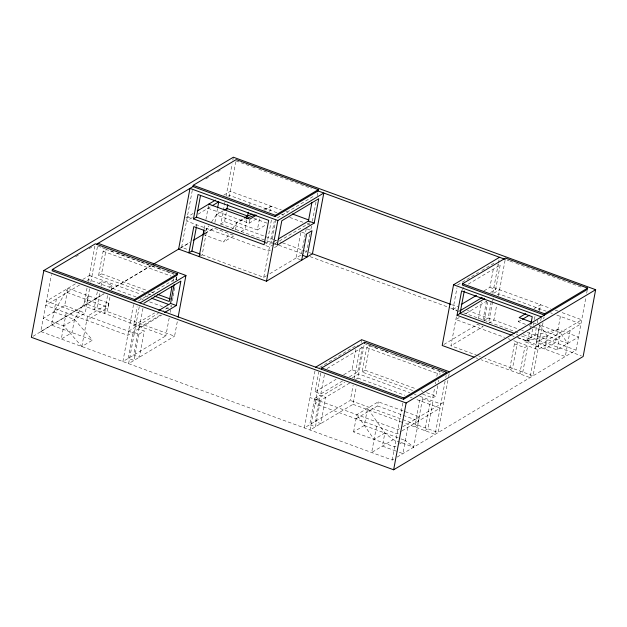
<?xml version="1.0" encoding="UTF-8"?>
<svg xmlns="http://www.w3.org/2000/svg" width="627" height="627" viewBox="0 0 627 627"><rect width="100%" height="100%" fill="white"/><g stroke="black" fill="none" stroke-linecap="round" stroke-linejoin="round"><path stroke-width="0.47" stroke-dasharray="3.13 2.35" d="M393.866 459.027L392.188 460.03L40.755 331.526L51.406 274.587M56.406 298.867L51.492 325.099L92.553 340.116L81.816 346.535L63.742 325.915L43.208 318.406L64.691 305.561L67.92 288.318L108.98 303.335L108.205 307.457L86.73 320.303M66.196 312.795L61.281 339.027L72.027 332.608L74.48 319.488L88.446 295.826L85.217 313.069L63.742 325.915M87.043 288.036L83.712 305.843L165.834 335.876L169.345 317.129M88.274 281.476L94.896 246.058M89.551 288.867L86.714 304.048L174.572 336.174L177.41 320.993M90.797 282.221L97.546 246.168M81.816 346.535L87.498 316.173L108.98 303.335M144.437 292.417L98.557 275.645L103.126 251.239L106.12 249.444L174.024 274.273M97.31 291.79L93.979 309.597L96.973 307.802L99.959 291.876M98.557 275.645L101.558 273.85L106.12 249.444M101.01 286.249L101.887 281.57L112.155 285.316L111.277 290.003M107.578 295.544L104.239 313.351L107.241 311.556L110.046 296.563M133.535 304.62L122.876 361.552L165.834 335.876M160.347 315.06L139.351 327.615L133.614 325.515L137.133 306.744M139.265 306.713L128.613 363.652L174.572 336.174M139.351 327.615L143.042 307.904M138.888 334.207L133.982 360.439L128.245 358.346L133.159 332.106L138.888 334.207L144.265 330.993L138.528 328.893L133.614 355.133L139.351 357.233L144.265 330.993M172.895 281.766L173.773 277.071M192.285 190.373L181.626 247.312L188.468 249.812M175.897 279.971L176.422 277.158M170.223 312.45L170.748 309.636M171.21 307.159L171.516 305.506L163.255 310.443M172.409 300.764L173.115 296.971M173.295 296.015L175.066 286.531M176.312 279.885L177.198 275.143M196.455 226.7L196.8 224.827L193.806 226.621M204.159 228.847L204.857 225.101M205.915 219.474L208.634 204.927M199.911 256.161L202.16 254.821L207.067 228.581L205.57 229.474M214.896 222.428L217.53 208.376M224.968 202.066L220.861 224.011L265.919 240.494M226.041 196.345L232.108 163.898M232.829 160.081L233.362 157.212M220.39 224.137L224.584 221.629L226.864 209.449M229.2 196.956L235.776 161.844M235.431 229.937L236.834 222.436L243.441 218.486M246.866 219.763L245.118 229.137L240.987 231.606M249.671 204.77L250.024 202.897M208.015 208.235L249.076 223.251L249.695 219.944M211.55 221.966L216.299 214.928L257.36 229.944L259.813 216.824M263.834 209.355L271.326 206.283L270.558 210.406L268.905 211.393M265.621 243.84L267.126 242.947L271.515 219.481M202.16 254.821L263.748 277.338L274.226 221.355M300.701 232.782L295.968 258.081L300.882 259.876M306.25 228.636L301.336 254.868L268.709 274.375M310.036 233.855L306.705 251.662L302.872 253.951M310.914 229.168L311.619 225.422L306.141 223.424M312.387 221.292L316.118 201.369M317.184 195.671L317.717 192.826M314.981 370.972L304.33 427.904L350.289 400.434L353.126 385.252M342.64 380.91L320.805 393.968L315.067 391.867L318.759 372.156M314.605 398.458L309.699 424.698L315.436 426.791L320.342 400.559L314.605 398.458L319.974 395.245L325.711 397.346L320.805 423.586L315.067 421.485L319.974 395.245M320.718 373.065L310.059 430.004L353.017 404.321L356.355 386.522M320.805 393.968L324.496 374.256M343.627 374.797L352.029 369.773L355.893 349.129M354.373 378.606L360.407 346.347M361.121 342.546L361.654 339.701M349.364 376.898L357.758 371.874L362.328 347.468L359.874 346.566M355.454 379.57L357.931 378.089L364.389 343.588M412.597 390.48L362.132 372.023L366.693 347.617L369.695 345.83L440.35 371.662L439.825 374.476M353.581 431.901L356.81 414.651L378.285 401.813L419.345 416.83L413.663 447.192L393.137 439.684L384.853 432.991L367.547 408.232L364.318 425.482L353.581 431.901L394.642 446.918L396.295 445.93M362.132 372.023L365.126 370.236L369.695 345.83M356.034 418.781L377.517 405.943L378.285 401.813M376.568 426.289L371.654 452.522L393.137 439.684M392.188 460.03L402.84 403.098M407.832 427.379L402.926 453.611L396.679 451.33M422.52 398.811L417.613 425.051L414.612 426.846L419.526 400.606L422.52 398.811L432.787 402.565L427.88 428.805L424.879 430.6L429.785 404.36L432.787 402.565M422.692 394.171L432.779 397.863L434.715 387.533M435.42 383.779L435.765 381.906M436.823 376.271L437.348 373.457L440.35 371.662M432.779 397.863L435.781 396.068L437.717 385.746M438.414 381.992L438.767 380.111M458.674 311.548L452.937 309.448L456.981 287.864M477.594 355.54L450.938 345.79L456.464 316.251M445.092 381.216L435.146 434.354L403.584 422.81M445.797 377.415L446.158 375.518M462.718 289.956L463.243 287.142M447.913 380.37L438.14 432.559L350.289 400.434M448.618 376.576L449.151 373.723M478.472 318.814L481.63 301.94M482.962 320.287L486.646 300.607M484.02 290.873L489.899 287.354L493.59 267.643M484.209 320.906L487.712 302.167M491.176 301.877L488.159 318.014L482.79 321.22M492.775 293.342L498.277 263.92M498.457 262.972L499.343 258.23M492.556 301.767L488.527 323.32L493.896 320.107L496.702 305.114M492.736 300.827L493.261 298.021M490.596 292.464L495.636 289.455L500.197 265.049L497.744 264.147M498.449 295.748L505.08 260.33M525.528 324.339L518.388 321.729L518.85 319.253M514.438 343.87L509.524 370.102L512.525 368.315L517.44 342.076L514.438 343.87L524.705 347.624L527.707 345.83L522.793 372.07L519.791 373.857L524.705 347.624M517.604 337.428L527.699 341.119L529.627 330.797M529.807 329.857L530.685 325.162M527.699 341.119L530.693 339.332L532.629 329.003M533.334 325.248L533.679 323.367M534.384 319.613L535.262 314.926M570.186 330.319L565.28 356.559L524.211 341.543L534.956 335.124L536.532 326.691M537.237 322.944L537.762 320.131M539.51 310.765L540.639 304.761L534.032 308.711M534.956 335.124L557.944 329.512L578.47 337.02L556.995 349.858L536.461 342.35L539.69 325.107L547.199 335.931L567.733 343.439L560.217 332.616L537.01 324.128M540.004 324.472L530.058 377.611L481.324 359.788M540.717 320.679L541.25 317.834M543.006 322.678L533.06 375.816L484.945 358.229M543.711 318.884L544.071 316.988M560.397 316.392L555.483 342.632L544.745 349.051L547.199 335.931L524.211 341.543M556.995 349.858L560.217 332.616M397.142 457.067L576.017 350.14L585.963 297.002M586.668 293.201L587.201 290.356M67.92 288.318L53.946 311.987L74.48 319.488L92.553 340.116M205.217 231.347L208.909 225.869M203.109 234.467L223.635 241.975L229.443 233.377M232.609 228.69L236.834 222.436L245.627 218.831M75.624 256.741L78.978 254.734M89.058 248.715L92.412 246.709M205.734 178.961L209.089 176.955M217.483 171.939L220.837 169.933M75.35 283.874L46.437 301.156L134.296 333.282M82.788 279.43L92.396 273.685M185.811 217.843L193.092 213.486M223.659 195.216L230.266 191.266L281.366 209.951M79.535 285.034L45.661 305.286L127.79 335.32L161.656 315.067M86.973 280.59L88.619 279.603L136.733 297.198M192.317 217.616L186.54 221.072L268.662 251.106L271.138 249.624M198.101 214.16L211.323 206.259M227.844 196.376L229.498 195.389L277.855 213.078M98.886 283.357L101.887 281.57M216.299 214.928L222.906 210.978M109.153 287.111L112.155 285.316M40.755 331.526L103.714 293.891M111.261 289.368L150.715 265.785M180.098 248.221L189.887 242.375M205.28 233.173L213.846 228.048L234.373 235.556L223.635 241.975M33.027 336.299L104.301 293.695M111.01 289.682L151.264 265.621M180.607 248.08L189.832 242.563M204.927 233.542L214.152 228.024M264.719 210.233L271.326 206.283M249.076 223.251L258.167 217.812M138.183 301.109L175.145 279.015L176.783 279.618M313.014 196.596L276.06 218.69L271.491 243.096L275.59 244.593M257.36 229.944L266.451 224.513M133.614 325.515L154.618 312.967M273.168 242.093L276.531 240.086M128.559 331.189L158.302 313.406M273.56 244.506L269.43 246.975L264.868 245.306M274.391 244.013L278.521 241.544M279.344 241.05L311.564 221.786M274.446 247.649L276.922 246.168M263.748 277.338L267.878 274.869M319.637 367.461L356.591 345.367L359.052 346.269M457.506 285.042L478.511 272.494M481.865 270.48L494.468 262.948M327.051 368.558L362.328 347.468M468.283 284.125L500.197 265.049M315.067 391.867L336.064 379.319M452.937 309.448L457.984 306.438M315.749 399.634L344.662 382.352M352.092 377.909L358.707 373.958L409.799 392.643M493.794 293.201L499.578 289.745M349.67 383.026L314.973 403.764L397.095 433.798L401.225 431.329M459.152 317.575L455.845 319.551L504.57 337.365M465.759 313.625L486.411 301.281M497.266 294.792L498.802 293.875L546.109 311.172M443.877 344.482L477.421 324.433L483.151 326.526L450.938 345.79M518.388 321.729L521.688 319.754M538.209 309.879L539.863 308.884M536.461 342.35L557.944 329.512M399.524 428.68L397.871 429.667L310.012 397.542M402.824 426.705L443.83 402.197M535.74 347.248L581.699 319.778L560.71 312.097M402.056 430.835L440.052 408.114L415.842 399.266M399.595 443.955L405.379 440.491L413.663 447.192M235.948 160.896L245.149 164.266M245.988 164.572L251.458 166.57M252.375 166.907L255.267 167.965M258.763 169.243L268.152 172.676M269.712 173.248L311.392 188.484M507.086 260.048L508.905 260.714M509.822 261.044L515.292 263.05M516.209 263.379L581.903 287.409M285.928 211.62L287.754 212.287M493.841 287.644L550.671 308.429M555.24 310.099L559.801 311.768M489.899 287.354L495.636 289.455M281.507 214.41L283.333 215.077M289.721 217.412L305.231 223.087M550.577 312.802L552.363 313.461M556.823 315.091L580.923 323.9L537.966 349.584L513.764 340.727M307.065 228.933L310.341 230.133M301.697 232.139L305.796 233.644M253.817 218.306L267.212 223.196M533.444 322.819L536.116 323.798M529.094 325.648L531.774 326.62M532.668 326.949L559.449 336.746M224.584 221.629L274.532 239.898M275.182 240.133L281.884 242.586M282.542 242.821L308.304 252.242M309.221 252.579L311.063 253.253M451.816 304.722L457.342 306.744M467.46 310.443L520.818 329.959M521.735 330.288L523.576 330.962M527.26 332.31L576.017 350.14M266.836 240.831L274.195 243.519M275.112 243.856L277.871 244.859M278.788 245.196L301.775 253.606M310.051 256.631L449.818 307.739M450.735 308.076L457.177 310.428M463.612 312.787L519.705 333.298M523.38 334.638L581.307 355.822M265.284 242.273L267.126 242.947M516.013 333.964L517.847 334.63M521.523 335.97L530.693 339.332M187.308 216.942L191.87 218.611M512.283 335.774L514.101 336.448M517.753 337.781L538.742 345.453M508.246 338.713L510.08 339.387M478.511 355.877L480.353 356.544M475.862 357.798L477.68 358.464M97.812 246.113L101.464 247.446M102.373 247.783L106.943 249.452M110.587 250.784L113.33 251.788M116.975 253.12L139.79 261.459M140.699 261.796L150.739 265.464M151.648 265.801L157.126 267.8M158.035 268.137L162.605 269.806M166.249 271.138L173.554 273.811M365.298 343.925L367.124 344.591M368.033 344.928L373.512 346.927M374.421 347.264L378.073 348.596M382.635 350.266L384.461 350.932M385.37 351.269L389.939 352.93M393.584 354.271L416.399 362.61M417.308 362.947L422.786 364.945M423.695 365.282L427.348 366.615M431.909 368.284L433.735 368.95M438.297 370.62L440.123 371.286M441.032 371.623L443.775 372.618M103.126 251.239L171.022 276.068M366.693 347.617L437.348 373.457M101.558 273.85L146.514 290.293M151.107 291.97L153.858 292.974M365.126 370.236L416.516 389.022M421.101 390.699L422.935 391.373M426.603 392.714L435.781 396.068M148.105 293.765L150.856 294.768M352.029 369.773L357.758 371.874M89.395 275.48L140.495 294.165M145.056 295.834L147.792 296.83M414.361 394.312L416.187 394.979M419.839 396.311L440.828 403.984M140.409 298.546L143.168 299.549M149.602 301.9L162.471 306.611M166.147 307.959L168.906 308.962M357.931 378.089L404.815 395.229M410.332 397.244L412.166 397.918M67.144 292.448L108.205 307.457M377.517 405.943L418.577 420.952M353.017 404.321L402.659 422.473M64.691 305.561L85.217 313.069M364.318 425.482L400.026 438.539M400.919 438.861L405.379 440.491M395.786 451.001L382.392 446.103L384.853 432.991L374.107 439.409L356.81 414.651"/><path stroke-width="0.94" d="M43.851 270.503L31.35 337.302L393.638 469.788L583.149 356.497L595.65 289.698L233.362 157.212L43.851 270.503L406.139 402.989L595.65 289.698M177.441 273.842L134.484 299.518L134.241 300.819L177.198 275.143L177.441 273.842L95.32 243.809L52.362 269.485L52.119 270.793L403.553 399.305L587.381 289.408L587.624 288.106L505.503 258.073L462.546 283.757L462.303 285.058L544.424 315.091L544.667 313.782L587.624 288.106M172.017 286.461L169.212 301.477L154.524 296.109M158.819 310.451L170.575 303.421L174.087 284.65M193.234 185.278L192.991 186.58L275.112 216.613L318.069 190.929L318.32 189.628L236.191 159.595L193.234 185.278L275.363 215.304L318.32 189.628M164.548 312.552L176.312 305.521L180.874 281.115L143.92 303.209M193.469 218.901L198.038 194.495L268.693 220.336L264.124 244.742L193.469 218.901L196.47 217.107L200.507 195.522M178.123 317.199L185.937 275.449L98.078 243.315M199.159 256.608L204.065 230.375L193.806 226.621L188.892 252.853L191.893 251.066L196.275 227.64M203.979 229.788L203.109 234.467L204.159 232.907M217.702 207.435L218.752 201.816L212.145 205.766M226.896 209.293L227.781 204.551M248.268 212.271L247.571 216.017L244.264 217.992M275.112 216.613L275.363 215.304M266.483 281.233L277.847 220.5L323.806 193.03L312.442 253.755L266.483 281.233L178.624 249.099L189.989 188.374L277.847 220.5M278.208 239.083L308.445 221.002L311.964 202.231M301.705 260.174L306.611 233.942L311.98 230.728L307.073 256.968L302.159 255.173M314.182 223.102L318.751 198.696L281.789 220.79L277.228 245.196L314.182 223.102L308.445 221.002M321.432 369.272L321.675 367.971L364.632 342.287L446.753 372.32L446.51 373.621M364.389 343.588L364.632 342.287M403.553 399.305L403.796 397.996L446.753 372.32M393.638 469.788L406.139 402.989M499.523 257.282L453.564 284.752L442.2 345.485L474.043 357.131M511.177 335.084L457.044 315.287L461.613 290.881L532.26 316.713L530.857 324.23M457.044 315.287L460.046 313.492L464.262 290.967M96.574 244.216L193.14 186.493M197.223 211.017L215.398 200.154M224.56 209.99L227.037 208.509L247.571 216.017L252.085 214.168M153.231 264.28L179.259 248.723M193.194 240.4L204.441 233.675M256.459 215.171L249.852 219.121L208.791 204.104M139.978 302.919L185.937 275.449M315.695 367.171L361.654 339.701L449.512 371.827M461.339 304.432L476.457 295.388M459.513 311.047L482.194 297.488M459.92 313.445L484.702 298.632M525.771 313.649L519.156 317.599L531.657 322.168M522.518 319.261L529.125 315.31M246.513 218.47L255.307 214.865M317.826 190.843L505.26 259.382M292.315 213.956L308.743 219.959M462.546 283.757L544.667 313.782M453.564 284.752L541.422 316.886M311.98 253.59L450.899 304.385M196.47 217.107L265.284 242.273M460.046 313.492L514.179 333.29M191.893 251.066L200.444 254.194M157.526 294.314L170.372 299.016M170.575 303.421L176.312 305.521M151.444 298.17L168.781 304.51M52.362 269.485L134.484 299.518M321.675 367.971L403.796 397.996"/></g></svg>
